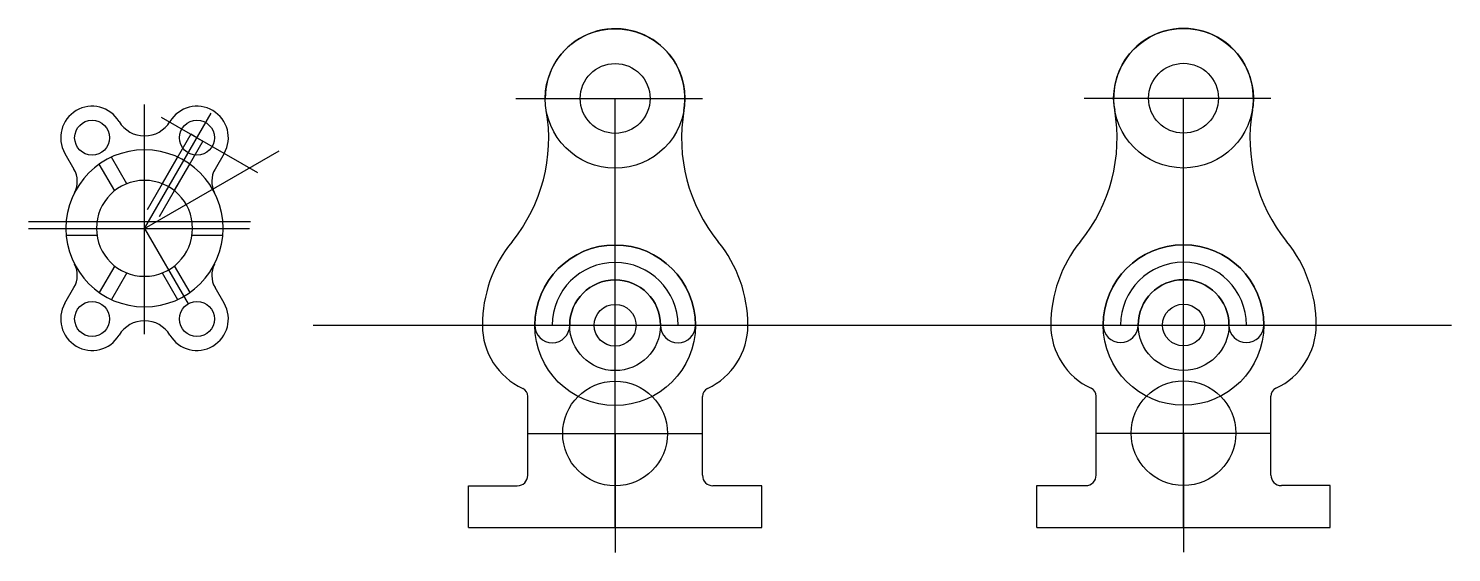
# Model space of a CAD drawing. Header units: inches. Extents: x -522 to 292, y 32 to 333.
import ezdxf

# ---------------------------------------------------------------- set-up
doc = ezdxf.new("R2010")
doc.units = ezdxf.units.IN
doc.header["$MEASUREMENT"] = 0
doc.layers.add('Layer1', color=3, linetype='Continuous')
doc.layers.add('Layer2', color=1, linetype='Continuous')

msp = doc.modelspace()

# ---------------------------------------------------------------- linework, layer by layer
for p, q in [((-501.47, 260.94), (-496.26, 251.91)), ((-410.3, 260.94), (-415.51, 251.91)), ((-472.95, 239.54), (-481.76, 254.8)), ((-466.02, 243.54), (-474.83, 258.8)), ((-445.74, 243.54), (-436.94, 258.8)), ((-438.82, 239.54), (-430.01, 254.8)), ((-500.71, 221.98), (-483.09, 221.98)), ((-428.68, 221.98), (-411.06, 221.98)), ((-500.71, 213.98), (-483.09, 213.98)), ((-428.68, 213.98), (-411.06, 213.98)), ((-472.95, 196.42), (-481.76, 181.16)), ((-438.82, 196.42), (-430.01, 181.16)), ((-466.02, 192.42), (-474.83, 177.16)), ((-445.74, 192.42), (-436.94, 177.16)), ((-501.47, 175.02), (-496.26, 184.05)), ((-410.3, 175.02), (-415.51, 184.05)), ((-236.48, 76.42), (-236.48, 121.63)), ((-136.48, 76.42), (-136.48, 121.63)), ((88.91, 76.56), (88.91, 121.77)), ((188.91, 76.56), (188.91, 121.77)), ((-270.48, 46.42), (-270.48, 70.42)), ((-270.48, 70.42), (-242.48, 70.42)), ((-102.48, 70.42), (-130.48, 70.42)), ((-102.48, 46.42), (-102.48, 70.42)), ((54.91, 46.56), (54.91, 70.56)), ((54.91, 70.56), (82.91, 70.56)), ((222.91, 70.56), (194.91, 70.56)), ((222.91, 46.56), (222.91, 70.56)), ((-270.48, 46.42), (-102.48, 46.42)), ((54.91, 46.56), (222.91, 46.56))]:
    msp.add_line(p, q)
for centre, radius in [((-186.48, 292.42), 20), ((138.91, 292.56), 20), ((-485.88, 269.94), 10), ((-425.88, 269.94), 10), ((-485.88, 166.02), 10), ((-425.88, 166.02), 10), ((-186.48, 162.42), 12), ((138.91, 162.56), 12), ((-186.48, 100.42), 30), ((138.91, 100.56), 30)]:
    msp.add_circle(centre, radius)
for centre, radius, start, end in [((-186.48, 292.42), 40, 350.15677, 180), ((138.91, 292.56), 40, 350.15677, 189.84323), ((-485.88, 269.94), 18, 31.00272, 210), ((-425.88, 269.94), 18, 330, 148.99728), ((-318.51, 269.51), 94, 320.95322, 9.84323), ((-54.46, 269.51), 94, 170.15677, 219.04678), ((6.89, 269.65), 94, 320.95322, 9.84323), ((270.94, 269.65), 94, 170.15677, 219.04678), ((-455.88, 287.97), 17, 211.00272, 328.99728), ((-455.88, 217.98), 45, 0, 180), ((-508.38, 244.91), 14, 332.84532, 30), ((-455.88, 217.98), 27.5, 90, 180), ((-455.88, 217.98), 27.5, 0, 90), ((-403.39, 244.91), 14, 150, 207.15468), ((-455.88, 217.98), 45, 180, 0), ((-455.88, 217.98), 27.5, 180, 270), ((-455.88, 217.98), 27.5, 270, 0), ((-186.48, 162.42), 76, 140.95322, 180), ((-186.48, 162.42), 46, 0, 180), ((-186.48, 162.42), 76, 0, 39.04678), ((138.91, 162.56), 76, 140.95322, 180), ((138.91, 162.56), 46, 0, 180), ((138.91, 162.56), 76, 0, 39.04678), ((-508.38, 191.05), 14, 330, 27.15468), ((-403.39, 191.05), 14, 152.84532, 210), ((-186.48, 162.42), 26, 0, 180), ((138.91, 162.56), 26, 0, 180), ((-485.88, 166.02), 18, 150, 328.99728), ((-425.88, 166.02), 18, 211.00272, 30), ((-455.88, 147.99), 17, 31.00272, 148.99728), ((-222.48, 162.42), 40, 180, 245.02503), ((-222.48, 162.42), 10, 180, 0), ((-150.48, 162.42), 10, 180, 0), ((-150.48, 162.42), 40, 294.97497, 0), ((102.91, 162.56), 40, 180, 245.02503), ((102.91, 162.56), 10, 180, 0), ((174.91, 162.56), 10, 180, 0), ((174.91, 162.56), 40, 294.97497, 0), ((-241.48, 121.63), 5, 0, 65.02503), ((-131.48, 121.63), 5, 114.97497, 180), ((83.91, 121.77), 5, 0, 65.02503), ((193.91, 121.77), 5, 114.97497, 180), ((-242.48, 76.42), 6, 270, 0), ((-130.48, 76.42), 6, 180, 270), ((82.91, 76.56), 6, 270, 0), ((194.91, 76.56), 6, 180, 270)]:
    msp.add_arc(centre, radius, start, end)
at = {"layer": 'Layer1'}
for p, q in [((-455.88, 157.28), (-455.88, 289.01)), ((-243.31, 292.42), (-136.48, 292.42)), ((-186.48, 162.42), (-186.48, 292.42)), ((82.09, 292.56), (188.91, 292.56)), ((138.91, 162.56), (138.91, 292.56)), ((-455.88, 217.98), (-417.75, 284.04)), ((-446.3, 281.73), (-391.24, 249.94)), ((-455.88, 217.98), (-378.86, 262.45)), ((-522.32, 217.98), (-395.88, 217.98)), ((-455.88, 217.98), (-430.88, 174.68)), ((-359.41, 162.42), (-33.05, 162.42)), ((-34.01, 162.56), (292.34, 162.56)), ((-236.48, 100.42), (-136.48, 100.42)), ((-186.48, 100.42), (-186.48, 32.14)), ((88.91, 100.56), (188.91, 100.56)), ((138.91, 100.56), (138.91, 32.29))]:
    msp.add_line(p, q, dxfattribs=at)
for centre, radius in [((-186.48, 292.42), 40), ((138.91, 292.56), 40), ((-186.48, 162.42), 46), ((138.91, 162.56), 46), ((-186.48, 162.42), 26), ((138.91, 162.56), 26)]:
    msp.add_circle(centre, radius, dxfattribs=at)
at = {"layer": 'Layer2'}
for p, q in [((-455.88, 217.98), (-425.88, 269.94)), ((-429.35, 271.94), (-454.35, 228.64)), ((-425.88, 269.94), (-429.35, 271.94)), ((-425.88, 269.94), (-422.42, 267.94)), ((-422.42, 267.94), (-447.42, 224.64)), ((-522.32, 221.98), (-395.16, 221.98)), ((-455.88, 217.98), (-455.88, 221.98)), ((-186.48, 46.42), (-186.48, 162.42)), ((-186.48, 162.42), (-110.48, 162.42)), ((138.91, 46.56), (138.91, 162.56)), ((138.91, 162.56), (214.91, 162.56))]:
    msp.add_line(p, q, dxfattribs=at)
for centre in [(-186.48, 162.42), (138.91, 162.56)]:
    msp.add_arc(centre, 36, 0, 180, dxfattribs=at)

doc.saveas('drawing.dxf')
